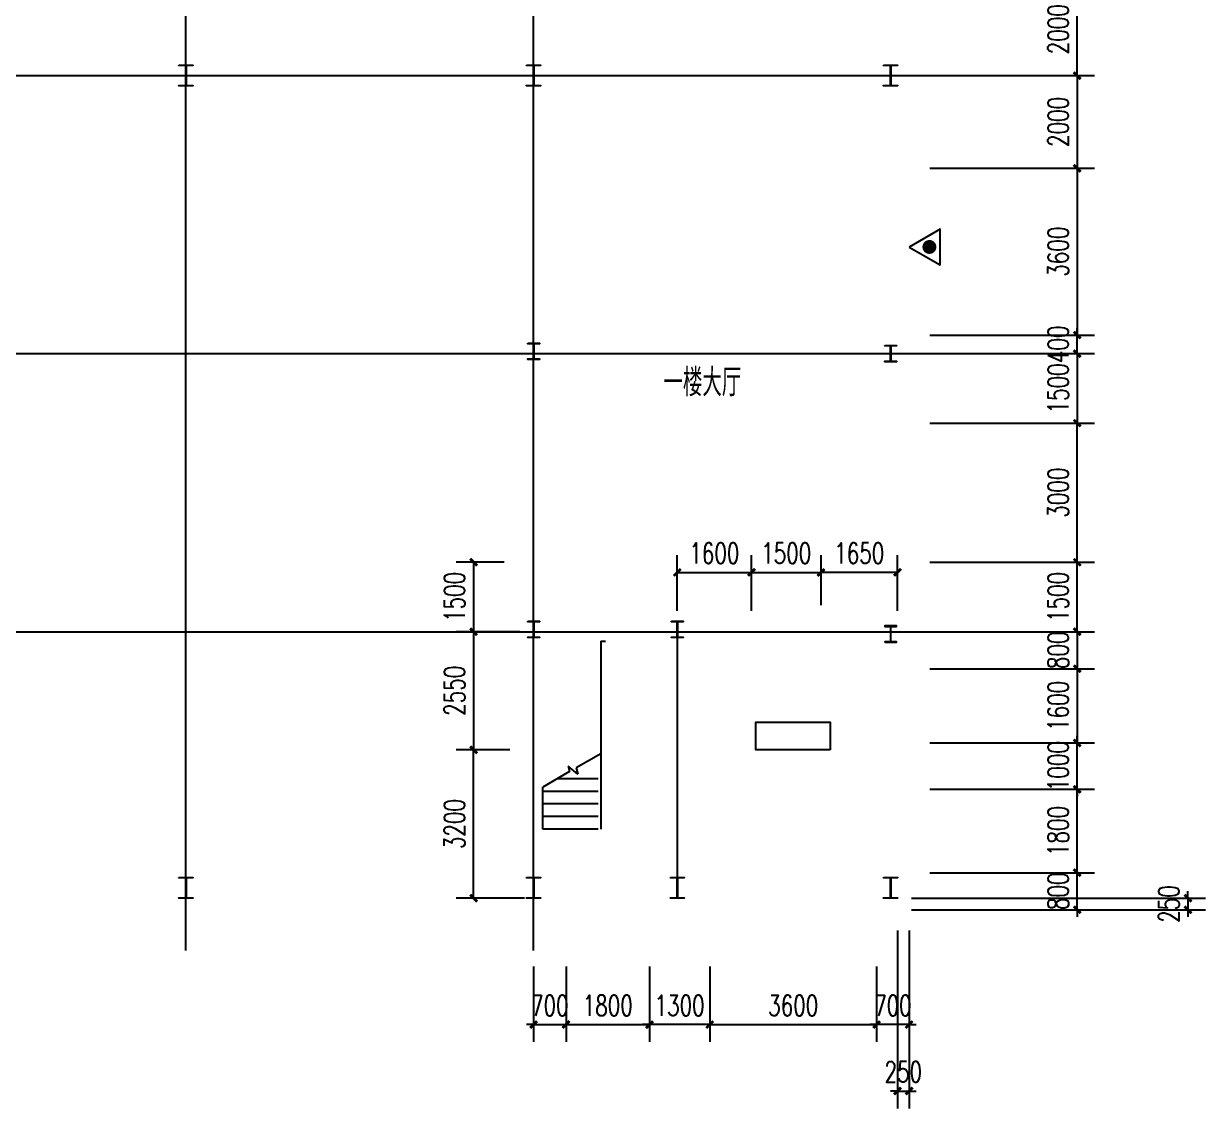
# Model space of a CAD drawing. Extents: x 180850 to 1399066, y 113487 to 334416.
# Drawn here: x 365591 to 391081, y 259077 to 282483 of the extents above; entities that cross this region are included whole.
import ezdxf

# ---------------------------------------------------------------- set-up
doc = ezdxf.new("R2010")
doc.units = 0
doc.header["$LTSCALE"] = 1000
for name, color, linetype in [('DOTE', 1, 'Continuous'), ('GZ', 50, 'Continuous'), ('Gzd', 1, 'Continuous'), ('LVTRY', 6, 'Continuous'), ('PUB_DIM', 3, 'Continuous'), ('REIN', 1, 'Continuous'), ('STAIR', 2, 'Continuous'), ('TEXT', 7, 'Continuous')]:
    doc.layers.add(name, color=color, linetype=linetype)
doc.styles.add('_TCH_DIM_T3', font='SIMPLEX', dxfattribs={"width": 0.705882, "bigfont": 'GBCBIG'})
doc.styles.add('TSSD_Norm', font='tssdeng.shx', dxfattribs={"bigfont": 'hztxt.shx'})
doc.dimstyles.new('_TCH_ARCH&&150', dxfattribs={"dimtxt": 446.25, "dimasz": 150, "dimexe": 375, "dimexo": 450, "dimgap": 189.375, "dimtad": 1, "dimdec": 0, "dimzin": 0, "dimdsep": 46, "dimtxsty": '_TCH_DIM_T3', "dimblk": 'ARCHTICK', "dimcen": 0.09, "dimclrd": 3, "dimclre": 3, "dimclrt": 7, "dimazin": 2, "dimtfac": 1, "dimtdec": 0, "dimtix": 1, "dimtmove": 2, "dimatfit": 3, "dimfxl": 1, "dimtolj": 1, "dimtzin": 0, "dimarcsym": 0})

# ---------------------------------------------------------------- blocks, each defined once
blk = doc.blocks.new('_ArchTick')
at = {"color": 0, "linetype": 'ByBlock', "const_width": 0.4}
blk.add_lwpolyline([(-0.5, -0.5), (0.5, 0.5)], dxfattribs=at)
blk = doc.blocks.new('*D590')
at = {"color": 3, "lineweight": -2, "transparency": 16777216}
for p, q in [((384740, 263612), (391081, 263612)), ((390706, 263612), (390706, 263762)), ((390706, 263612), (390706, 263362)), ((384740, 263362), (391081, 263362)), ((390706, 263362), (390706, 263212))]:
    blk.add_line(p, q, dxfattribs=at)
at = {"layer": 'Defpoints', "color": 0, "transparency": 16777216}
for p in [(384290, 263612), (384290, 263362), (390706, 263362)]:
    blk.add_point(p, dxfattribs=at)
at = {"color": 3, "lineweight": -2, "transparency": 16777216, "xscale": 150, "yscale": 150, "zscale": 150}
for p, rotation in [((390706, 263612), 270), ((390706, 263362), 90)]:
    blk.add_blockref('_ArchTick', p, dxfattribs=dict(at, rotation=rotation))
at = {"color": 7, "transparency": 16777216, "insert": (390293, 263487), "char_height": 446.2, "attachment_point": 5, "rotation": 90, "style": '_TCH_DIM_T3'}
blk.add_mtext('\\A1;250', dxfattribs=at)
blk = doc.blocks.new('*D591')
at = {"color": 3, "lineweight": -2, "transparency": 16777216}
for p, q in [((384440, 262912), (384440, 259077)), ((384690, 262912), (384690, 259077)), ((384440, 259452), (384290, 259452)), ((384440, 259452), (384690, 259452)), ((384690, 259452), (384840, 259452))]:
    blk.add_line(p, q, dxfattribs=at)
at = {"layer": 'Defpoints', "color": 0, "transparency": 16777216}
for p in [(384440, 263362), (384690, 263362), (384690, 259452)]:
    blk.add_point(p, dxfattribs=at)
at = {"color": 3, "lineweight": -2, "transparency": 16777216, "xscale": 150, "yscale": 150, "zscale": 150}
blk.add_blockref('_ArchTick', (384440, 259452), dxfattribs=at)
at = {"color": 3, "lineweight": -2, "transparency": 16777216, "xscale": 150, "yscale": 150, "zscale": 150, "rotation": 180}
blk.add_blockref('_ArchTick', (384690, 259452), dxfattribs=at)
at = {"color": 7, "transparency": 16777216, "insert": (384565, 259865), "char_height": 446.2, "attachment_point": 5, "style": '_TCH_DIM_T3'}
blk.add_mtext('\\A1;250', dxfattribs=at)
blk = doc.blocks.new('*D596')
at = {"color": 3, "lineweight": -2, "transparency": 16777216}
for p, q in [((385140, 283362), (388691, 283362)), ((388316, 281362), (388316, 283362)), ((385140, 281362), (388691, 281362))]:
    blk.add_line(p, q, dxfattribs=at)
at = {"layer": 'Defpoints', "color": 0, "transparency": 16777216}
for p in [(384690, 283362), (388316, 283362), (384690, 281362)]:
    blk.add_point(p, dxfattribs=at)
at = {"color": 3, "lineweight": -2, "transparency": 16777216, "xscale": 150, "yscale": 150, "zscale": 150}
for p, rotation in [((388316, 283362), 90), ((388316, 281362), 270)]:
    blk.add_blockref('_ArchTick', p, dxfattribs=dict(at, rotation=rotation))
at = {"color": 7, "transparency": 16777216, "insert": (387903, 282362), "char_height": 446.2, "attachment_point": 5, "rotation": 90, "style": '_TCH_DIM_T3'}
blk.add_mtext('\\A1;2000', dxfattribs=at)
blk = doc.blocks.new('*D523')
at = {"color": 3, "lineweight": -2, "transparency": 16777216}
for p, q in [((385140, 270862), (388691, 270862)), ((388316, 269362), (388316, 270862)), ((385140, 269362), (388691, 269362))]:
    blk.add_line(p, q, dxfattribs=at)
at = {"layer": 'Defpoints', "color": 0, "transparency": 16777216}
for p in [(384690, 270862), (388316, 270862), (384690, 269362)]:
    blk.add_point(p, dxfattribs=at)
at = {"color": 3, "lineweight": -2, "transparency": 16777216, "xscale": 150, "yscale": 150, "zscale": 150}
for p, rotation in [((388316, 270862), 90), ((388316, 269362), 270)]:
    blk.add_blockref('_ArchTick', p, dxfattribs=dict(at, rotation=rotation))
at = {"color": 7, "transparency": 16777216, "insert": (387903, 270112), "char_height": 446.2, "attachment_point": 5, "rotation": 90, "style": '_TCH_DIM_T3'}
blk.add_mtext('\\A1;1500', dxfattribs=at)
blk = doc.blocks.new('*D524')
at = {"color": 3, "lineweight": -2, "transparency": 16777216}
for p, q in [((385140, 273862), (388691, 273862)), ((388316, 270862), (388316, 273862)), ((385140, 270862), (388691, 270862))]:
    blk.add_line(p, q, dxfattribs=at)
at = {"layer": 'Defpoints', "color": 0, "transparency": 16777216}
for p in [(384690, 273862), (388316, 273862), (384690, 270862)]:
    blk.add_point(p, dxfattribs=at)
at = {"color": 3, "lineweight": -2, "transparency": 16777216, "xscale": 150, "yscale": 150, "zscale": 150}
for p, rotation in [((388316, 273862), 90), ((388316, 270862), 270)]:
    blk.add_blockref('_ArchTick', p, dxfattribs=dict(at, rotation=rotation))
at = {"color": 7, "transparency": 16777216, "insert": (387903, 272362), "char_height": 446.2, "attachment_point": 5, "rotation": 90, "style": '_TCH_DIM_T3'}
blk.add_mtext('\\A1;3000', dxfattribs=at)
blk = doc.blocks.new('*D525')
at = {"color": 3, "lineweight": -2, "transparency": 16777216}
for p, q in [((385140, 275362), (388691, 275362)), ((388316, 275362), (388316, 273862)), ((385140, 273862), (388691, 273862))]:
    blk.add_line(p, q, dxfattribs=at)
at = {"layer": 'Defpoints', "color": 0, "transparency": 16777216}
for p in [(384690, 275362), (384690, 273862), (388316, 273862)]:
    blk.add_point(p, dxfattribs=at)
at = {"color": 3, "lineweight": -2, "transparency": 16777216, "xscale": 150, "yscale": 150, "zscale": 150}
for p, rotation in [((388316, 275362), 90), ((388316, 273862), 270)]:
    blk.add_blockref('_ArchTick', p, dxfattribs=dict(at, rotation=rotation))
at = {"color": 7, "transparency": 16777216, "insert": (387903, 274612), "char_height": 446.2, "attachment_point": 5, "rotation": 90, "style": '_TCH_DIM_T3'}
blk.add_mtext('\\A1;1500', dxfattribs=at)
blk = doc.blocks.new('*D532')
at = {"color": 3, "lineweight": -2, "transparency": 16777216}
for p, q in [((385140, 281362), (388691, 281362)), ((388316, 281362), (388316, 279362)), ((385140, 279362), (388691, 279362))]:
    blk.add_line(p, q, dxfattribs=at)
at = {"layer": 'Defpoints', "color": 0, "transparency": 16777216}
for p in [(384690, 281362), (384690, 279362), (388316, 279362)]:
    blk.add_point(p, dxfattribs=at)
at = {"color": 3, "lineweight": -2, "transparency": 16777216, "xscale": 150, "yscale": 150, "zscale": 150}
for p, rotation in [((388316, 281362), 90), ((388316, 279362), 270)]:
    blk.add_blockref('_ArchTick', p, dxfattribs=dict(at, rotation=rotation))
at = {"color": 7, "transparency": 16777216, "insert": (387903, 280362), "char_height": 446.2, "attachment_point": 5, "rotation": 90, "style": '_TCH_DIM_T3'}
blk.add_mtext('\\A1;2000', dxfattribs=at)
blk = doc.blocks.new('*D533')
at = {"color": 3, "lineweight": -2, "transparency": 16777216}
for p, q in [((385140, 279362), (388691, 279362)), ((388316, 279362), (388316, 275762)), ((385140, 275762), (388691, 275762))]:
    blk.add_line(p, q, dxfattribs=at)
at = {"layer": 'Defpoints', "color": 0, "transparency": 16777216}
for p in [(384690, 279362), (384690, 275762), (388316, 275762)]:
    blk.add_point(p, dxfattribs=at)
at = {"color": 3, "lineweight": -2, "transparency": 16777216, "xscale": 150, "yscale": 150, "zscale": 150}
for p, rotation in [((388316, 279362), 90), ((388316, 275762), 270)]:
    blk.add_blockref('_ArchTick', p, dxfattribs=dict(at, rotation=rotation))
at = {"color": 7, "transparency": 16777216, "insert": (387903, 277562), "char_height": 446.2, "attachment_point": 5, "rotation": 90, "style": '_TCH_DIM_T3'}
blk.add_mtext('\\A1;3600', dxfattribs=at)
blk = doc.blocks.new('*D534')
at = {"color": 3, "lineweight": -2, "transparency": 16777216}
for p, q in [((388316, 275762), (388316, 275912)), ((385140, 275762), (388691, 275762)), ((388316, 275362), (388316, 275762)), ((385140, 275362), (388691, 275362)), ((388316, 275362), (388316, 275212))]:
    blk.add_line(p, q, dxfattribs=at)
at = {"layer": 'Defpoints', "color": 0, "transparency": 16777216}
for p in [(384690, 275762), (388316, 275762), (384690, 275362)]:
    blk.add_point(p, dxfattribs=at)
at = {"color": 3, "lineweight": -2, "transparency": 16777216, "xscale": 150, "yscale": 150, "zscale": 150}
for p, rotation in [((388316, 275762), 270), ((388316, 275362), 90)]:
    blk.add_blockref('_ArchTick', p, dxfattribs=dict(at, rotation=rotation))
at = {"color": 7, "transparency": 16777216, "insert": (387903, 275562), "char_height": 446.2, "attachment_point": 5, "rotation": 90, "style": '_TCH_DIM_T3'}
blk.add_mtext('\\A1;400', dxfattribs=at)
blk = doc.blocks.new('*D658')
at = {"layer": 'Defpoints', "color": 0, "transparency": 16777216}
for p in [(375297, 266812), (376530, 266812), (376847, 263612)]:
    blk.add_point(p, dxfattribs=at)
at = {"layer": 'PUB_DIM', "color": 3, "lineweight": -2, "transparency": 16777216}
for p, q in [((376080, 266812), (374922, 266812)), ((375297, 263612), (375297, 266812)), ((376397, 263612), (374922, 263612))]:
    blk.add_line(p, q, dxfattribs=at)
at = {"layer": 'PUB_DIM', "color": 3, "lineweight": -2, "transparency": 16777216, "xscale": 150, "yscale": 150, "zscale": 150}
for p, rotation in [((375297, 266812), 90), ((375297, 263612), 270)]:
    blk.add_blockref('_ArchTick', p, dxfattribs=dict(at, rotation=rotation))
at = {"layer": 'PUB_DIM', "color": 7, "transparency": 16777216, "insert": (374885, 265212), "char_height": 446.2, "attachment_point": 5, "rotation": 90, "style": '_TCH_DIM_T3'}
blk.add_mtext('\\A1;3200', dxfattribs=at)
blk = doc.blocks.new('*D659')
at = {"layer": 'Defpoints', "color": 0, "transparency": 16777216}
for p in [(376745, 269362), (375297, 266812), (376530, 266812)]:
    blk.add_point(p, dxfattribs=at)
at = {"layer": 'PUB_DIM', "color": 3, "lineweight": -2, "transparency": 16777216}
for p, q in [((376295, 269362), (374922, 269362)), ((375297, 269362), (375297, 266812)), ((376080, 266812), (374922, 266812))]:
    blk.add_line(p, q, dxfattribs=at)
at = {"layer": 'PUB_DIM', "color": 3, "lineweight": -2, "transparency": 16777216, "xscale": 150, "yscale": 150, "zscale": 150}
for p, rotation in [((375297, 269362), 90), ((375297, 266812), 270)]:
    blk.add_blockref('_ArchTick', p, dxfattribs=dict(at, rotation=rotation))
at = {"layer": 'PUB_DIM', "color": 7, "transparency": 16777216, "insert": (374885, 268087), "char_height": 446.2, "attachment_point": 5, "rotation": 90, "style": '_TCH_DIM_T3'}
blk.add_mtext('\\A1;2550', dxfattribs=at)
blk = doc.blocks.new('*D1792')
at = {"color": 3, "lineweight": -2, "transparency": 16777216}
for p, q in [((376590, 262137), (376590, 260510)), ((377290, 262136), (377290, 260510)), ((376590, 260885), (376440, 260885)), ((376590, 260885), (377290, 260885)), ((377290, 260885), (377440, 260885))]:
    blk.add_line(p, q, dxfattribs=at)
at = {"layer": 'Defpoints', "color": 0, "transparency": 16777216}
for p in [(376590, 262587), (377290, 262586), (377290, 260885)]:
    blk.add_point(p, dxfattribs=at)
at = {"color": 3, "lineweight": -2, "transparency": 16777216, "xscale": 150, "yscale": 150, "zscale": 150}
blk.add_blockref('_ArchTick', (376590, 260885), dxfattribs=at)
at = {"color": 3, "lineweight": -2, "transparency": 16777216, "xscale": 150, "yscale": 150, "zscale": 150, "rotation": 180}
blk.add_blockref('_ArchTick', (377290, 260885), dxfattribs=at)
at = {"color": 7, "transparency": 16777216, "insert": (376940, 261297), "char_height": 446.2, "attachment_point": 5, "style": '_TCH_DIM_T3'}
blk.add_mtext('\\A1;700', dxfattribs=at)
blk = doc.blocks.new('*D1793')
at = {"color": 3, "lineweight": -2, "transparency": 16777216}
for p, q in [((377290, 262136), (377290, 260510)), ((379090, 262137), (379090, 260510)), ((377290, 260885), (379090, 260885))]:
    blk.add_line(p, q, dxfattribs=at)
at = {"layer": 'Defpoints', "color": 0, "transparency": 16777216}
for p in [(377290, 262586), (379090, 262587), (379090, 260885)]:
    blk.add_point(p, dxfattribs=at)
at = {"color": 3, "lineweight": -2, "transparency": 16777216, "xscale": 150, "yscale": 150, "zscale": 150, "rotation": 180}
blk.add_blockref('_ArchTick', (377290, 260885), dxfattribs=at)
at = {"color": 3, "lineweight": -2, "transparency": 16777216, "xscale": 150, "yscale": 150, "zscale": 150}
blk.add_blockref('_ArchTick', (379090, 260885), dxfattribs=at)
at = {"color": 7, "transparency": 16777216, "insert": (378190, 261297), "char_height": 446.2, "attachment_point": 5, "style": '_TCH_DIM_T3'}
blk.add_mtext('\\A1;1800', dxfattribs=at)
blk = doc.blocks.new('*D1794')
at = {"color": 3, "lineweight": -2, "transparency": 16777216}
for p, q in [((379090, 262137), (379090, 260510)), ((380390, 262136), (380390, 260510)), ((379090, 260885), (378940, 260885)), ((380390, 260885), (379090, 260885)), ((380390, 260885), (380540, 260885))]:
    blk.add_line(p, q, dxfattribs=at)
at = {"layer": 'Defpoints', "color": 0, "transparency": 16777216}
for p in [(379090, 262587), (380390, 262586), (379090, 260885)]:
    blk.add_point(p, dxfattribs=at)
at = {"color": 3, "lineweight": -2, "transparency": 16777216, "xscale": 150, "yscale": 150, "zscale": 150}
blk.add_blockref('_ArchTick', (379090, 260885), dxfattribs=at)
at = {"color": 3, "lineweight": -2, "transparency": 16777216, "xscale": 150, "yscale": 150, "zscale": 150, "rotation": 180}
blk.add_blockref('_ArchTick', (380390, 260885), dxfattribs=at)
at = {"color": 7, "transparency": 16777216, "insert": (379740, 261297), "char_height": 446.2, "attachment_point": 5, "style": '_TCH_DIM_T3'}
blk.add_mtext('\\A1;1300', dxfattribs=at)
blk = doc.blocks.new('*D1795')
at = {"color": 3, "lineweight": -2, "transparency": 16777216}
for p, q in [((380390, 262136), (380390, 260510)), ((383990, 262137), (383990, 260510)), ((380390, 260885), (383990, 260885))]:
    blk.add_line(p, q, dxfattribs=at)
at = {"layer": 'Defpoints', "color": 0, "transparency": 16777216}
for p in [(380390, 262586), (383990, 262587), (383990, 260885)]:
    blk.add_point(p, dxfattribs=at)
at = {"color": 3, "lineweight": -2, "transparency": 16777216, "xscale": 150, "yscale": 150, "zscale": 150, "rotation": 180}
blk.add_blockref('_ArchTick', (380390, 260885), dxfattribs=at)
at = {"color": 3, "lineweight": -2, "transparency": 16777216, "xscale": 150, "yscale": 150, "zscale": 150}
blk.add_blockref('_ArchTick', (383990, 260885), dxfattribs=at)
at = {"color": 7, "transparency": 16777216, "insert": (382190, 261297), "char_height": 446.2, "attachment_point": 5, "style": '_TCH_DIM_T3'}
blk.add_mtext('\\A1;3600', dxfattribs=at)
blk = doc.blocks.new('*D1796')
at = {"color": 3, "lineweight": -2, "transparency": 16777216}
for p, q in [((383990, 262137), (383990, 260510)), ((384690, 262137), (384690, 260510)), ((383990, 260885), (383840, 260885)), ((384690, 260885), (383990, 260885)), ((384690, 260885), (384840, 260885))]:
    blk.add_line(p, q, dxfattribs=at)
at = {"layer": 'Defpoints', "color": 0, "transparency": 16777216}
for p in [(383990, 262587), (384690, 262587), (383990, 260885)]:
    blk.add_point(p, dxfattribs=at)
at = {"color": 3, "lineweight": -2, "transparency": 16777216, "xscale": 150, "yscale": 150, "zscale": 150}
blk.add_blockref('_ArchTick', (383990, 260885), dxfattribs=at)
at = {"color": 3, "lineweight": -2, "transparency": 16777216, "xscale": 150, "yscale": 150, "zscale": 150, "rotation": 180}
blk.add_blockref('_ArchTick', (384690, 260885), dxfattribs=at)
at = {"color": 7, "transparency": 16777216, "insert": (384340, 261297), "char_height": 446.2, "attachment_point": 5, "style": '_TCH_DIM_T3'}
blk.add_mtext('\\A1;700', dxfattribs=at)
blk = doc.blocks.new('*D1802')
at = {"color": 3, "lineweight": -2, "transparency": 16777216}
for p, q in [((382790, 269937), (382790, 271017)), ((384440, 269812), (384440, 271017)), ((384440, 270642), (382790, 270642))]:
    blk.add_line(p, q, dxfattribs=at)
at = {"layer": 'Defpoints', "color": 0, "transparency": 16777216}
for p in [(382790, 270642), (382790, 269487), (384440, 269362)]:
    blk.add_point(p, dxfattribs=at)
at = {"color": 3, "lineweight": -2, "transparency": 16777216, "xscale": 150, "yscale": 150, "zscale": 150}
for p, rotation in [((382790, 270642), 179.9999999933299), ((384440, 270642), 359.9999999933299)]:
    blk.add_blockref('_ArchTick', p, dxfattribs=dict(at, rotation=rotation))
at = {"color": 7, "transparency": 16777216, "insert": (383615, 271055), "char_height": 446.2, "attachment_point": 5, "rotation": 360, "style": '_TCH_DIM_T3'}
blk.add_mtext('\\A1;1650', dxfattribs=at)
blk = doc.blocks.new('*D1803')
at = {"color": 3, "lineweight": -2, "transparency": 16777216}
for p, q in [((379690, 269812), (379690, 271017)), ((381290, 269812), (381290, 271017)), ((379690, 270642), (381290, 270642))]:
    blk.add_line(p, q, dxfattribs=at)
at = {"layer": 'Defpoints', "color": 0, "transparency": 16777216}
for p in [(381290, 270642), (379690, 269362), (381290, 269362)]:
    blk.add_point(p, dxfattribs=at)
at = {"color": 3, "lineweight": -2, "transparency": 16777216, "xscale": 150, "yscale": 150, "zscale": 150, "rotation": 180}
blk.add_blockref('_ArchTick', (379690, 270642), dxfattribs=at)
at = {"color": 3, "lineweight": -2, "transparency": 16777216, "xscale": 150, "yscale": 150, "zscale": 150}
blk.add_blockref('_ArchTick', (381290, 270642), dxfattribs=at)
at = {"color": 7, "transparency": 16777216, "insert": (380490, 271055), "char_height": 446.2, "attachment_point": 5, "style": '_TCH_DIM_T3'}
blk.add_mtext('\\A1;1600', dxfattribs=at)
blk = doc.blocks.new('*D1801')
at = {"color": 3, "lineweight": -2, "transparency": 16777216}
for p, q in [((381290, 269937), (381290, 271017)), ((382790, 269937), (382790, 271017)), ((381290, 270642), (382790, 270642))]:
    blk.add_line(p, q, dxfattribs=at)
at = {"layer": 'Defpoints', "color": 0, "transparency": 16777216}
for p in [(382790, 270642), (381290, 269487), (382790, 269487)]:
    blk.add_point(p, dxfattribs=at)
at = {"color": 3, "lineweight": -2, "transparency": 16777216, "xscale": 150, "yscale": 150, "zscale": 150, "rotation": 180}
blk.add_blockref('_ArchTick', (381290, 270642), dxfattribs=at)
at = {"color": 3, "lineweight": -2, "transparency": 16777216, "xscale": 150, "yscale": 150, "zscale": 150}
blk.add_blockref('_ArchTick', (382790, 270642), dxfattribs=at)
at = {"color": 7, "transparency": 16777216, "insert": (382040, 271055), "char_height": 446.2, "attachment_point": 5, "style": '_TCH_DIM_T3'}
blk.add_mtext('\\A1;1500', dxfattribs=at)
blk = doc.blocks.new('*D1816')
at = {"color": 3, "lineweight": -2, "transparency": 16777216}
for p, q in [((385140, 266962), (388691, 266962)), ((388316, 266962), (388316, 267112)), ((388316, 265962), (388316, 266962)), ((385140, 265962), (388691, 265962)), ((388316, 265962), (388316, 265812))]:
    blk.add_line(p, q, dxfattribs=at)
at = {"layer": 'Defpoints', "color": 0, "transparency": 16777216}
for p in [(384690, 266962), (388316, 266962), (384690, 265962)]:
    blk.add_point(p, dxfattribs=at)
at = {"color": 3, "lineweight": -2, "transparency": 16777216, "xscale": 150, "yscale": 150, "zscale": 150}
for p, rotation in [((388316, 266962), 270), ((388316, 265962), 90)]:
    blk.add_blockref('_ArchTick', p, dxfattribs=dict(at, rotation=rotation))
at = {"color": 7, "transparency": 16777216, "insert": (387903, 266462), "char_height": 446.2, "attachment_point": 5, "rotation": 90, "style": '_TCH_DIM_T3'}
blk.add_mtext('\\A1;1000', dxfattribs=at)
blk = doc.blocks.new('*D1817')
at = {"color": 3, "lineweight": -2, "transparency": 16777216}
for p, q in [((385140, 264162), (388691, 264162)), ((388316, 264162), (388316, 264312)), ((388316, 263362), (388316, 264162)), ((385140, 263362), (388691, 263362)), ((388316, 263362), (388316, 263212))]:
    blk.add_line(p, q, dxfattribs=at)
at = {"layer": 'Defpoints', "color": 0, "transparency": 16777216}
for p in [(384690, 264162), (388316, 264162), (384690, 263362)]:
    blk.add_point(p, dxfattribs=at)
at = {"color": 3, "lineweight": -2, "transparency": 16777216, "xscale": 150, "yscale": 150, "zscale": 150}
for p, rotation in [((388316, 264162), 270), ((388316, 263362), 90)]:
    blk.add_blockref('_ArchTick', p, dxfattribs=dict(at, rotation=rotation))
at = {"color": 7, "transparency": 16777216, "insert": (387903, 263762), "char_height": 446.2, "attachment_point": 5, "rotation": 90, "style": '_TCH_DIM_T3'}
blk.add_mtext('\\A1;800', dxfattribs=at)
blk = doc.blocks.new('*D1818')
at = {"color": 3, "lineweight": -2, "transparency": 16777216}
for p, q in [((385140, 265962), (388691, 265962)), ((388316, 264162), (388316, 265962)), ((385140, 264162), (388691, 264162))]:
    blk.add_line(p, q, dxfattribs=at)
at = {"layer": 'Defpoints', "color": 0, "transparency": 16777216}
for p in [(384690, 265962), (388316, 265962), (384690, 264162)]:
    blk.add_point(p, dxfattribs=at)
at = {"color": 3, "lineweight": -2, "transparency": 16777216, "xscale": 150, "yscale": 150, "zscale": 150}
for p, rotation in [((388316, 265962), 90), ((388316, 264162), 270)]:
    blk.add_blockref('_ArchTick', p, dxfattribs=dict(at, rotation=rotation))
at = {"color": 7, "transparency": 16777216, "insert": (387903, 265062), "char_height": 446.2, "attachment_point": 5, "rotation": 90, "style": '_TCH_DIM_T3'}
blk.add_mtext('\\A1;1800', dxfattribs=at)
blk = doc.blocks.new('*D1819')
at = {"color": 3, "lineweight": -2, "transparency": 16777216}
for p, q in [((385140, 268562), (388691, 268562)), ((388316, 268562), (388316, 266962)), ((385140, 266962), (388691, 266962))]:
    blk.add_line(p, q, dxfattribs=at)
at = {"layer": 'Defpoints', "color": 0, "transparency": 16777216}
for p in [(384690, 268562), (384690, 266962), (388316, 266962)]:
    blk.add_point(p, dxfattribs=at)
at = {"color": 3, "lineweight": -2, "transparency": 16777216, "xscale": 150, "yscale": 150, "zscale": 150}
for p, rotation in [((388316, 268562), 90), ((388316, 266962), 270)]:
    blk.add_blockref('_ArchTick', p, dxfattribs=dict(at, rotation=rotation))
at = {"color": 7, "transparency": 16777216, "insert": (387903, 267762), "char_height": 446.2, "attachment_point": 5, "rotation": 90, "style": '_TCH_DIM_T3'}
blk.add_mtext('\\A1;1600', dxfattribs=at)
blk = doc.blocks.new('*D1820')
at = {"color": 3, "lineweight": -2, "transparency": 16777216}
for p, q in [((388316, 269362), (388316, 269512)), ((385140, 269362), (388691, 269362)), ((388316, 269362), (388316, 268562)), ((385140, 268562), (388691, 268562)), ((388316, 268562), (388316, 268412))]:
    blk.add_line(p, q, dxfattribs=at)
at = {"layer": 'Defpoints', "color": 0, "transparency": 16777216}
for p in [(384690, 269362), (384690, 268562), (388316, 268562)]:
    blk.add_point(p, dxfattribs=at)
at = {"color": 3, "lineweight": -2, "transparency": 16777216, "xscale": 150, "yscale": 150, "zscale": 150}
for p, rotation in [((388316, 269362), 270), ((388316, 268562), 90)]:
    blk.add_blockref('_ArchTick', p, dxfattribs=dict(at, rotation=rotation))
at = {"color": 7, "transparency": 16777216, "insert": (387903, 268962), "char_height": 446.2, "attachment_point": 5, "rotation": 90, "style": '_TCH_DIM_T3'}
blk.add_mtext('\\A1;800', dxfattribs=at)
blk = doc.blocks.new('*D1830')
at = {"color": 3, "lineweight": -2, "transparency": 16777216}
for p, q in [((375955, 270862), (374922, 270862)), ((375297, 270862), (375297, 269362)), ((376020, 269362), (374922, 269362))]:
    blk.add_line(p, q, dxfattribs=at)
at = {"layer": 'Defpoints', "color": 0, "transparency": 16777216}
for p in [(376405, 270862), (375297, 269362), (376470, 269362)]:
    blk.add_point(p, dxfattribs=at)
at = {"color": 3, "lineweight": -2, "transparency": 16777216, "xscale": 150, "yscale": 150, "zscale": 150}
for p, rotation in [((375297, 270862), 90), ((375297, 269362), 270)]:
    blk.add_blockref('_ArchTick', p, dxfattribs=dict(at, rotation=rotation))
at = {"color": 7, "transparency": 16777216, "insert": (374885, 270112), "char_height": 446.2, "attachment_point": 5, "rotation": 90, "style": '_TCH_DIM_T3'}
blk.add_mtext('\\A1;1500', dxfattribs=at)

msp = doc.modelspace()

# ---------------------------------------------------------------- linework, layer by layer
at = {"layer": 'DOTE'}
for p, q in [((369090.1, 262487.03), (369090.1, 300237.03)), ((376590.1, 262487.03), (376590.1, 300237.03)), ((323215.1, 281362.03), (385690.1, 281362.03)), ((323215.1, 275362.03), (385690.1, 275362.03)), ((379690.1, 269527.91), (379690.1, 263612.03)), ((323215.1, 269362.03), (385690.1, 269362.03))]:
    msp.add_line(p, q, dxfattribs=at)
at = {"layer": 'GZ'}
for points in [[(368940.1, 281587.21), (369240.1, 281587.21), (369240.1, 281577.21), (369096.95, 281577.21), (369093.1, 281572.21), (369093.1, 281151.86), (369096.95, 281147.21), (369240.1, 281147.21), (369240.1, 281137.21), (368940.1, 281137.21), (368940.1, 281147.21), (369083.1, 281147.21), (369087.1, 281151.7), (369087.1, 281572.21), (369083.1, 281577.21), (368940.1, 281577.21), (368940.1, 281587.21)], [(376440.1, 281587.21), (376740.1, 281587.21), (376740.1, 281577.21), (376596.95, 281577.21), (376593.1, 281572.21), (376593.1, 281151.86), (376596.95, 281147.21), (376740.1, 281147.21), (376740.1, 281137.21), (376440.1, 281137.21), (376440.1, 281147.21), (376583.1, 281147.21), (376587.1, 281151.7), (376587.1, 281572.21), (376583.1, 281577.21), (376440.1, 281577.21), (376440.1, 281587.21)], [(384140.1, 281587.21), (384440.1, 281587.21), (384440.1, 281577.21), (384296.95, 281577.21), (384293.1, 281572.21), (384293.1, 281151.86), (384296.95, 281147.21), (384440.1, 281147.21), (384440.1, 281137.21), (384140.1, 281137.21), (384140.1, 281147.21), (384283.1, 281147.21), (384287.1, 281151.7), (384287.1, 281572.21), (384283.1, 281577.21), (384140.1, 281577.21), (384140.1, 281587.21)], [(376465.1, 275587.21), (376715.1, 275587.21), (376715.1, 275577.21), (376596.95, 275577.21), (376593.1, 275572.21), (376593.1, 275251.86), (376596.95, 275247.21), (376715.1, 275247.21), (376715.1, 275237.21), (376465.1, 275237.21), (376465.1, 275247.21), (376583.1, 275247.21), (376587.1, 275251.7), (376587.1, 275572.21), (376583.1, 275577.21), (376465.1, 275577.21), (376465.1, 275587.21)], [(384165.1, 275537.21), (384415.1, 275537.21), (384415.1, 275527.21), (384296.95, 275527.21), (384293.1, 275522.21), (384293.1, 275201.86), (384296.95, 275197.21), (384415.1, 275197.21), (384415.1, 275187.21), (384165.1, 275187.21), (384165.1, 275197.21), (384283.1, 275197.21), (384287.1, 275201.7), (384287.1, 275522.21), (384283.1, 275527.21), (384165.1, 275527.21), (384165.1, 275537.21)], [(376465.1, 269587.21), (376715.1, 269587.21), (376715.1, 269577.21), (376596.95, 269577.21), (376593.1, 269572.21), (376593.1, 269251.86), (376596.95, 269247.21), (376715.1, 269247.21), (376715.1, 269237.21), (376465.1, 269237.21), (376465.1, 269247.21), (376583.1, 269247.21), (376587.1, 269251.7), (376587.1, 269572.21), (376583.1, 269577.21), (376465.1, 269577.21), (376465.1, 269587.21)], [(379565.1, 269587.21), (379815.1, 269587.21), (379815.1, 269577.21), (379696.95, 269577.21), (379693.1, 269572.21), (379693.1, 269251.86), (379696.95, 269247.21), (379815.1, 269247.21), (379815.1, 269237.21), (379565.1, 269237.21), (379565.1, 269247.21), (379683.1, 269247.21), (379687.1, 269251.7), (379687.1, 269572.21), (379683.1, 269577.21), (379565.1, 269577.21), (379565.1, 269587.21)], [(384165.1, 269136.86), (384415.1, 269136.86), (384415.1, 269146.86), (384296.95, 269146.86), (384293.1, 269151.86), (384293.1, 269472.21), (384296.95, 269476.86), (384415.1, 269476.86), (384415.1, 269486.86), (384165.1, 269486.86), (384165.1, 269476.86), (384283.1, 269476.86), (384287.1, 269472.37), (384287.1, 269151.86), (384283.1, 269146.86), (384165.1, 269146.86), (384165.1, 269136.86)], [(368940.1, 264062.03), (369240.1, 264062.03), (369240.1, 264052.03), (369096.95, 264052.03), (369093.1, 264047.03), (369093.1, 263626.68), (369096.95, 263622.03), (369240.1, 263622.03), (369240.1, 263612.03), (368940.1, 263612.03), (368940.1, 263622.03), (369083.1, 263622.03), (369087.1, 263626.52), (369087.1, 264047.03), (369083.1, 264052.03), (368940.1, 264052.03), (368940.1, 264062.03)], [(376440.1, 264062.03), (376740.1, 264062.03), (376740.1, 264052.03), (376596.95, 264052.03), (376593.1, 264047.03), (376593.1, 263626.68), (376596.95, 263622.03), (376740.1, 263622.03), (376740.1, 263612.03), (376440.1, 263612.03), (376440.1, 263622.03), (376583.1, 263622.03), (376587.1, 263626.52), (376587.1, 264047.03), (376583.1, 264052.03), (376440.1, 264052.03), (376440.1, 264062.03)], [(379540.1, 264062.03), (379840.1, 264062.03), (379840.1, 264052.03), (379696.95, 264052.03), (379693.1, 264047.03), (379693.1, 263626.68), (379696.95, 263622.03), (379840.1, 263622.03), (379840.1, 263612.03), (379540.1, 263612.03), (379540.1, 263622.03), (379683.1, 263622.03), (379687.1, 263626.52), (379687.1, 264047.03), (379683.1, 264052.03), (379540.1, 264052.03), (379540.1, 264062.03)], [(384140.1, 264062.03), (384440.1, 264062.03), (384440.1, 264052.03), (384296.95, 264052.03), (384293.1, 264047.03), (384293.1, 263626.68), (384296.95, 263622.03), (384440.1, 263622.03), (384440.1, 263612.03), (384140.1, 263612.03), (384140.1, 263622.03), (384283.1, 263622.03), (384287.1, 263626.52), (384287.1, 264047.03), (384283.1, 264052.03), (384140.1, 264052.03), (384140.1, 264062.03)]]:
    msp.add_lwpolyline(points, close=True, dxfattribs=at)
at = {"layer": 'Gzd'}
msp.add_lwpolyline([(384690.1, 277662.03), (385360.8, 277274.8), (385360.8, 278049.27)], close=True, dxfattribs=at)
at = {"layer": 'LVTRY'}
msp.add_lwpolyline([(382987.51, 266811.76), (381387.51, 266811.76), (381387.51, 267411.76), (382987.51, 267411.76)], close=True, dxfattribs=at)
at = {"layer": 'REIN', "const_width": 150}
msp.add_lwpolyline([(385128, 277588.88, 1), (385128, 277738.88, 1)], format="xyb", close=True, dxfattribs=at)
at = {"layer": 'STAIR'}
for p, q in [((378040.1, 269154.97), (378040.1, 268243.08)), ((378040.1, 269154.97), (378140.1, 269154.97)), ((378040.1, 268243.08), (378040.1, 265104.97)), ((378040.1, 266730.71), (377506.3, 266422.52)), ((377542.64, 266286.87), (377336.6, 266459.76)), ((377336.6, 266459.76), (377367.98, 266342.66)), ((377506.3, 266422.52), (377542.64, 266286.87)), ((377367.98, 266342.66), (376790.1, 266009.02)), ((377980.1, 266184.97), (377094.85, 266184.97)), ((376790.1, 265104.97), (376790.1, 266009.02)), ((377980.1, 265914.97), (376790.1, 265914.97)), ((377980.1, 265644.97), (376790.1, 265644.97)), ((377980.1, 265374.97), (376790.1, 265374.97)), ((377980.1, 265104.97), (376790.1, 265104.97))]:
    msp.add_line(p, q, dxfattribs=at)

# ---------------------------------------------------------------- texts
at = {"layer": 'TEXT', "style": 'TSSD_Norm', "width": 0.7}
msp.add_text('一楼大厅', height=600, dxfattribs=at).set_placement((379391.03, 274440.88, 1892.13))

# ---------------------------------------------------------------- dimensions: what is measured, and where the dimension line sits
for base, p1, p2, angle, picture, middle in [((388315.73, 283362.03), (384690.1, 281362.03), (384690.1, 283362.03), 90, '*D596', (387903.23, 282362.03)), ((388315.73, 279362.03), (384690.1, 281362.03), (384690.1, 279362.03), 270, '*D532', (387903.23, 280362.03)), ((388315.73, 275762.03), (384690.1, 279362.03), (384690.1, 275762.03), 270, '*D533', (387903.23, 277562.03)), ((388315.73, 275762.03), (384690.1, 275362.03), (384690.1, 275762.03), 90, '*D534', (387903.23, 275562.03)), ((388315.73, 273862.03), (384690.1, 275362.03), (384690.1, 273862.03), 90, '*D525', (387903.23, 274612.03)), ((388315.73, 273862.03), (384690.1, 270862.03), (384690.1, 273862.03), 270, '*D524', (387903.23, 272362.03)), ((381290.1, 270642.19), (379690.1, 269362.03), (381290.1, 269362.03), 360, '*D1803', (380490.1, 271054.69)), ((382790.09, 270642.19), (384440.1, 269362.03), (382790.09, 269486.86), 180, '*D1802', (383615.09, 271054.69)), ((375297.36, 269362.03), (376404.67, 270862.03), (376470.1, 269362.03), 90, '*D1830', (374884.86, 270112.03)), ((388315.73, 270862.03), (384690.1, 269362.03), (384690.1, 270862.03), 270, '*D523', (387903.23, 270112.03)), ((388315.73, 268562.03), (384690.1, 269362.03), (384690.1, 268562.03), 270, '*D1820', (387903.23, 268962.03)), ((388315.73, 266962.03), (384690.1, 268562.03), (384690.1, 266962.03), 90, '*D1819', (387903.23, 267762.03)), ((388315.73, 266962.03), (384690.1, 265962.03), (384690.1, 266962.03), 270, '*D1816', (387903.23, 266462.03)), ((388315.73, 265962.03), (384690.1, 264162.03), (384690.1, 265962.03), 90, '*D1818', (387903.23, 265062.03)), ((388315.73, 264162.03), (384690.1, 263362.03), (384690.1, 264162.03), 90, '*D1817', (387903.23, 263762.03)), ((390705.6, 263362.03), (384290.1, 263612.03), (384290.1, 263362.03), 90, '*D590', (390293.1, 263487.03)), ((384690.1, 259452.42), (384440.1, 263362.03), (384690.1, 263362.03), 180, '*D591', (384565.1, 259864.92)), ((379090.1, 260884.99), (380389.98, 262586.48), (379090.1, 262586.55), 180, '*D1794', (379740.04, 261297.49)), ((383989.98, 260884.99), (384690.1, 262586.55), (383989.98, 262586.55), 180, '*D1796', (384340.04, 261297.49))]:
    dim = msp.add_linear_dim(base=base, p1=p1, p2=p2, angle=angle, dimstyle='_TCH_ARCH&&150')
    dim.commit()
    dim.dimension.update_dxf_attribs({"geometry": picture, "text_midpoint": middle})
for base, p1, p2, picture, middle in [((382790.09, 270642.19), (381290.1, 269486.86), (382790.09, 269486.86), '*D1801', (382040.09, 271054.69)), ((377290.1, 260884.99), (376590.1, 262586.55), (377290.1, 262586.48), '*D1792', (376940.1, 261297.49)), ((379090.1, 260884.99), (377290.1, 262586.48), (379090.1, 262586.55), '*D1793', (378190.1, 261297.49)), ((383989.98, 260884.99), (380389.98, 262586.48), (383989.98, 262586.55), '*D1795', (382189.98, 261297.49))]:
    dim = msp.add_linear_dim(base=base, p1=p1, p2=p2, dimstyle='_TCH_ARCH&&150')
    dim.commit()
    dim.dimension.update_dxf_attribs({"geometry": picture, "text_midpoint": middle})
at = {"layer": 'PUB_DIM'}
for p1, angle, picture, middle in [((376745.42, 269362.03), 270, '*D659', (374884.86, 268086.9)), ((376846.6, 263612.03), 90, '*D658', (374884.86, 265211.9))]:
    dim = msp.add_linear_dim(base=(375297.36, 266811.76), p1=p1, p2=(376530.1, 266811.76), angle=angle, dimstyle='_TCH_ARCH&&150', dxfattribs=at)
    dim.commit()
    dim.dimension.update_dxf_attribs({"geometry": picture, "text_midpoint": middle})

doc.saveas('drawing.dxf')
